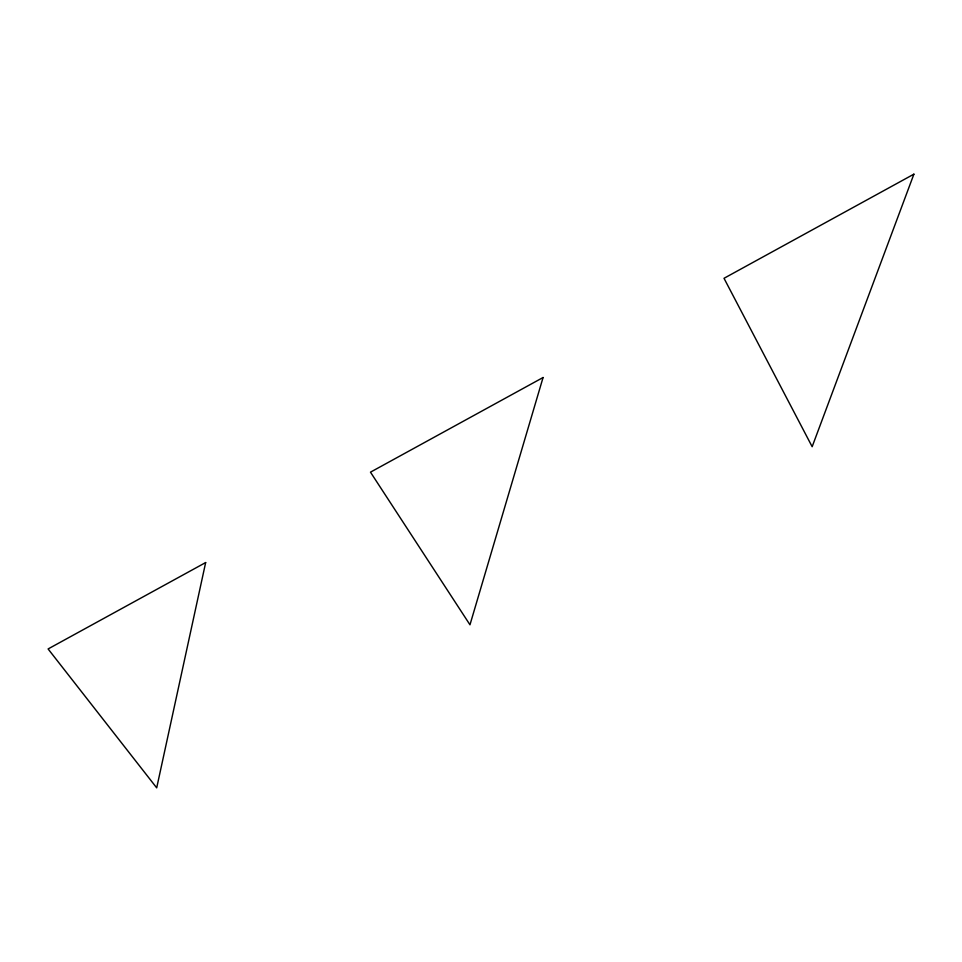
<?xml version="1.0" encoding="UTF-8"?>
<svg xmlns="http://www.w3.org/2000/svg" width="962" height="962" viewBox="0 0 962 962"><rect width="100%" height="100%" fill="white"/><g stroke="black" fill="none" stroke-linecap="round" stroke-linejoin="round"><path stroke-width="1.44" d="M205.664 562.554L156.698 787.842L48.1 648.953L205.664 562.554M543.073 377.513L469.973 624.795L370.478 472.162L543.073 377.513M913.9 174.158L812.156 446.705L724.013 278.295L913.9 174.158"/></g></svg>
